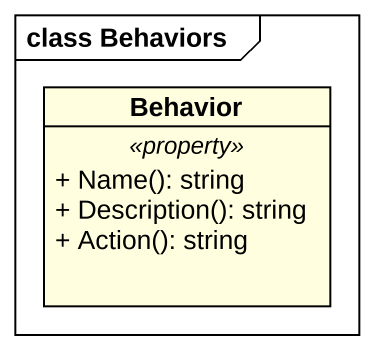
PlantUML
@startuml
mainframe class Behaviors
hide circle
hide empty members
skinparam classAttributeIconSize 0
class Behavior #FFFFE0 {
  .. <<property>> ..
  + Name(): string
  + Description(): string
  + Action(): string
}
@enduml
